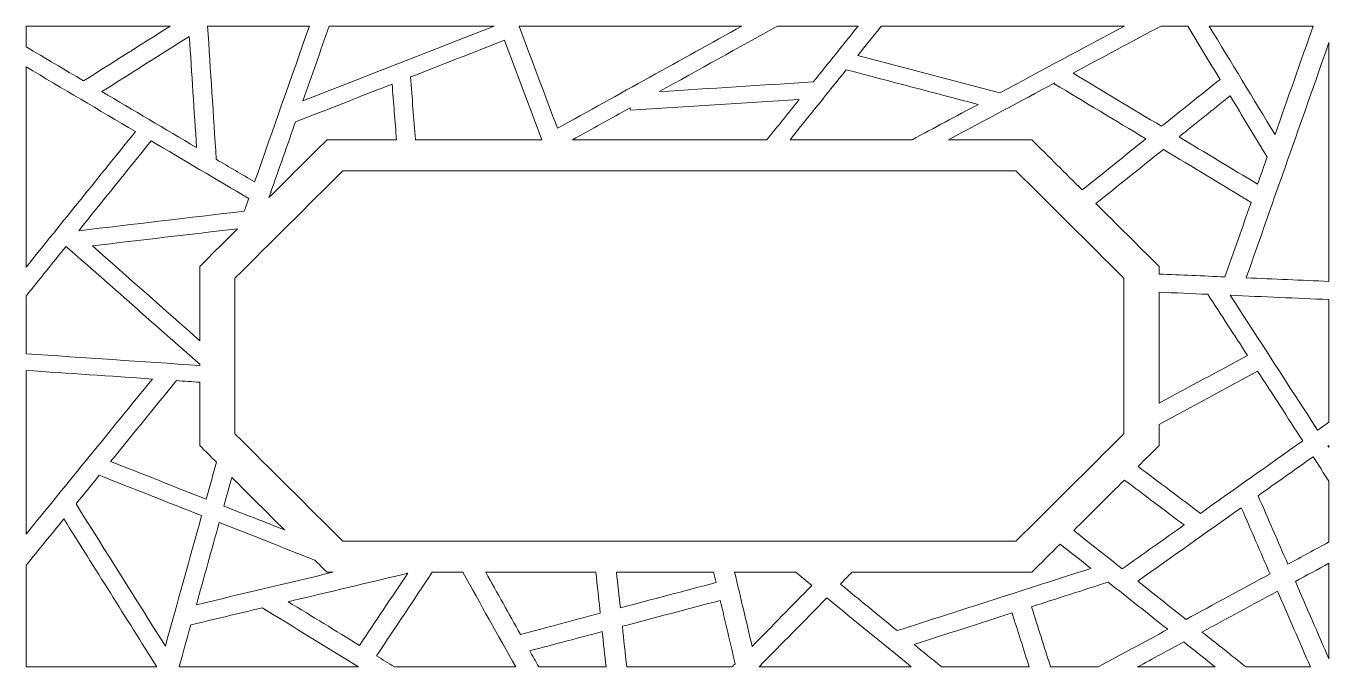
# Model space of a CAD drawing. Header units: millimetres. Extents: x -1200 to 1200, y -590 to 590.
import ezdxf

# ---------------------------------------------------------------- set-up
doc = ezdxf.new("R2010")
doc.units = ezdxf.units.MM
doc.header["$MEASUREMENT"] = 0
doc.layers.add('Layer 1', color=7, linetype='Continuous')

msp = doc.modelspace()

# ---------------------------------------------------------------- linework, layer by layer
at = {"layer": 'Layer 1', "color": 250, "lineweight": 20}
for points, knots in [([(-934.4275, 589.9734), (-987.6035, 556.3486), (-1040.782, 522.7275), (-1093.9646, 489.1051), (-1129.3233, 510.0028), (-1164.6873, 530.9028), (-1200.0473, 551.8005), (-1200.0473, 564.524), (-1200.0473, 577.2487), (-1200.0473, 589.971), (-1111.5074, 589.971), (-1022.9661, 589.9734), (-934.4275, 589.9734)], [0, 0, 0, 0, 0.25, 0.25, 0.25, 0.5, 0.5, 0.5, 0.75, 0.75, 0.75, 1, 1, 1, 1]), ([(-678.1155, 589.9698), (-711.7659, 494.3148), (-745.4176, 398.6587), (-779.068, 303.0013), (-802.6031, 316.912), (-826.1395, 330.8215), (-849.6773, 344.7334), (-855.0035, 426.4777), (-860.3296, 508.2243), (-865.657, 589.9734), (-803.1441, 589.9734), (-740.6298, 589.9734), (-678.1155, 589.9698)], [0, 0, 0, 0, 0.25, 0.25, 0.25, 0.5, 0.5, 0.5, 0.75, 0.75, 0.75, 1, 1, 1, 1]), ([(-337.8515, 589.9734), (-455.2433, 544.1143), (-572.6352, 498.2506), (-690.027, 452.3963), (-673.8941, 498.2541), (-657.7678, 544.1131), (-641.6322, 589.971), (-540.372, 589.971), (-439.1064, 589.971), (-337.8515, 589.9734)], [0, 0, 0, 0, 0.333333333, 0.333333333, 0.333333333, 0.666666667, 0.666666667, 0.666666667, 1, 1, 1, 1]), ([(118.745, 589.9734), (5.4467, 527.2193), (-107.853, 464.4676), (-221.1486, 401.7158), (-244.7636, 464.4676), (-268.3788, 527.2193), (-291.9978, 589.971), (-155.0818, 589.9734), (-18.1683, 589.971), (118.745, 589.9734)], [0, 0, 0, 0, 0.333333333, 0.333333333, 0.333333333, 0.666666667, 0.666666667, 0.666666667, 1, 1, 1, 1]), ([(332.6866, 589.9734), (305.1459, 555.6659), (277.5998, 521.3572), (250.0617, 487.0498), (155.4269, 481.1045), (60.7933, 475.1603), (-33.8389, 469.2127), (38.8386, 509.4679), (111.5081, 549.7194), (184.1842, 589.9734), (233.685, 589.971), (283.1871, 589.971), (332.6866, 589.9734)], [0, 0, 0, 0, 0.25, 0.25, 0.25, 0.5, 0.5, 0.5, 0.75, 0.75, 0.75, 1, 1, 1, 1]), ([(823.3133, 589.971), (746.7235, 548.9792), (670.135, 507.9851), (593.5426, 466.9909), (506.3671, 489.9826), (419.1904, 512.9754), (332.0164, 535.9671), (346.4662, 553.9708), (360.9189, 571.9709), (375.3688, 589.971), (524.6828, 589.9734), (673.998, 589.9734), (823.3133, 589.971)], [0, 0, 0, 0, 0.25, 0.25, 0.25, 0.5, 0.5, 0.5, 0.75, 0.75, 0.75, 1, 1, 1, 1]), ([(939.9161, 589.9734), (959.7416, 557.2743), (979.571, 524.5762), (999.399, 491.8748), (963.4554, 463.0422), (927.5117, 434.2097), (891.5681, 405.3747), (837.2889, 438.0597), (783.0095, 470.7483), (728.7303, 503.4346), (782.6232, 532.2824), (836.5173, 561.1255), (890.4047, 589.971), (906.9108, 589.971), (923.4129, 589.971), (939.9161, 589.9734)], [0, 0, 0, 0, 0.2, 0.2, 0.2, 0.4, 0.4, 0.4, 0.6, 0.6, 0.6, 0.8, 0.8, 0.8, 1, 1, 1, 1]), ([(1170.9315, 589.971), (1147.4936, 523.341), (1124.0544, 456.7121), (1100.6166, 390.0821), (1060.2116, 456.7133), (1019.808, 523.3398), (979.4057, 589.9734), (1043.2472, 589.971), (1107.09, 589.971), (1170.9315, 589.971)], [0, 0, 0, 0, 0.333333333, 0.333333333, 0.333333333, 0.666666667, 0.666666667, 0.666666667, 1, 1, 1, 1]), ([(-885.9448, 366.166), (-944.075, 400.5192), (-1002.2053, 434.8759), (-1060.3343, 469.2292), (-1006.6533, 503.1706), (-952.9724, 537.1085), (-899.2941, 571.0476), (-894.8434, 502.7553), (-890.3927, 434.4606), (-885.9448, 366.166)], [0, 0, 0, 0, 0.333333333, 0.333333333, 0.333333333, 0.666666667, 0.666666667, 0.666666667, 1, 1, 1, 1]), ([(-482.7414, 380.6785), (-485.7942, 419.1974), (-488.8458, 457.7104), (-491.8986, 496.2235), (-434.2214, 518.7589), (-376.5428, 541.2848), (-318.867, 563.8131), (-295.8954, 502.7718), (-272.9213, 441.7246), (-249.9485, 380.6785), (-327.5444, 380.6785), (-405.1442, 380.6785), (-482.7414, 380.6785)], [0, 0, 0, 0, 0.25, 0.25, 0.25, 0.5, 0.5, 0.5, 0.75, 0.75, 0.75, 1, 1, 1, 1]), ([(1199.9474, 119.8362), (1149.1633, 122.0369), (1098.378, 124.2412), (1047.5926, 126.4431), (1098.378, 270.8054), (1149.1633, 415.1713), (1199.9474, 559.536), (1199.9474, 412.9694), (1199.9474, 266.4027), (1199.9474, 119.8362)], [0, 0, 0, 0, 0.333333333, 0.333333333, 0.333333333, 0.666666667, 0.666666667, 0.666666667, 1, 1, 1, 1]), ([(-1200.0473, 514.8407), (-1132.8785, 475.144), (-1065.7043, 435.4472), (-998.5422, 395.7493), (-1065.7057, 312.4425), (-1132.8745, 229.1367), (-1200.0473, 145.8299), (-1200.0473, 268.8335), (-1200.0473, 391.837), (-1200.0473, 514.8407)], [0, 0, 0, 0, 0.333333333, 0.333333333, 0.333333333, 0.666666667, 0.666666667, 0.666666667, 1, 1, 1, 1]), ([(207.3462, 380.6785), (241.8388, 423.6411), (276.3286, 466.6049), (310.8171, 509.5652), (391.7123, 488.2299), (472.6062, 466.8947), (553.4987, 445.5571), (513.095, 423.932), (472.6875, 402.3035), (432.2838, 380.6785), (357.305, 380.6785), (282.3249, 380.6785), (207.3462, 380.6785)], [0, 0, 0, 0, 0.25, 0.25, 0.25, 0.5, 0.5, 0.5, 0.75, 0.75, 0.75, 1, 1, 1, 1]), ([(-752.7731, 274.0315), (-751.795, 276.8153), (-750.8184, 279.6038), (-749.835, 282.3875), (-749.246, 283.1535), (-748.6569, 283.9184), (-748.0679, 284.6845), (-748.3319, 284.8381), (-748.597, 284.9941), (-748.8609, 285.1478), (-733.8139, 327.9275), (-718.7643, 370.7012), (-703.7174, 413.4797), (-644.3972, 436.6532), (-585.0676, 459.8279), (-525.7502, 483.0038), (-523.0424, 448.8946), (-520.34, 414.7865), (-517.6377, 380.6785), (-560.288, 380.6785), (-602.9369, 380.6785), (-645.5872, 380.6785), (-681.3162, 345.131), (-717.0441, 309.5789), (-752.7731, 274.0315)], [0, 0, 0, 0, 0.125, 0.125, 0.125, 0.25, 0.25, 0.25, 0.375, 0.375, 0.375, 0.5, 0.5, 0.5, 0.625, 0.625, 0.625, 0.75, 0.75, 0.75, 0.875, 0.875, 0.875, 1, 1, 1, 1]), ([(499.3794, 380.6785), (564.6426, 415.6088), (629.9059, 450.5428), (695.1706, 485.4732), (694.7561, 484.9547), (694.3404, 484.4384), (693.9219, 483.9176), (750.196, 450.0277), (806.4713, 416.1402), (862.7454, 382.2516), (823.6596, 350.8968), (784.5726, 319.5421), (745.4855, 288.1826), (714.4989, 319.0166), (683.5122, 349.8469), (652.5256, 380.6785), (601.4778, 380.6785), (550.4286, 380.6785), (499.3794, 380.6785)], [0, 0, 0, 0, 0.166666667, 0.166666667, 0.166666667, 0.333333333, 0.333333333, 0.333333333, 0.5, 0.5, 0.5, 0.666666667, 0.666666667, 0.666666667, 0.833333333, 0.833333333, 0.833333333, 1, 1, 1, 1]), ([(923.7552, 385.9903), (955.1164, 411.1487), (986.4761, 436.3083), (1017.8398, 461.4632), (1040.5955, 423.932), (1063.3563, 386.4009), (1086.1173, 348.8674), (1080.2489, 332.1858), (1074.3778, 315.5007), (1068.5079, 298.8203), (1020.2584, 327.8747), (972.0048, 356.9336), (923.7552, 385.9903)], [0, 0, 0, 0, 0.25, 0.25, 0.25, 0.5, 0.5, 0.5, 0.75, 0.75, 0.75, 1, 1, 1, 1]), ([(-193.6918, 380.6785), (-158.2265, 400.321), (-122.7653, 419.9622), (-87.3027, 439.6036), (-87.1241, 438.116), (-86.9455, 436.6309), (-86.7683, 435.1457), (16.8452, 441.653), (120.456, 448.1613), (224.0642, 454.6732), (204.2655, 430.0075), (184.4654, 405.3418), (164.664, 380.6785), (45.2093, 380.6785), (-74.2386, 380.6785), (-193.6918, 380.6785)], [0, 0, 0, 0, 0.2, 0.2, 0.2, 0.4, 0.4, 0.4, 0.6, 0.6, 0.6, 0.8, 0.8, 0.8, 1, 1, 1, 1]), ([(-1102.9884, 213.2084), (-1058.522, 268.3548), (-1014.0608, 323.4978), (-969.5956, 378.6467), (-909.6744, 343.2306), (-849.7546, 307.8192), (-789.8307, 272.4032), (-792.5665, 264.6244), (-795.3022, 256.8443), (-798.0405, 249.0619), (-899.6871, 237.1115), (-1001.3404, 225.1623), (-1102.9884, 213.2084)], [0, 0, 0, 0, 0.25, 0.25, 0.25, 0.5, 0.5, 0.5, 0.75, 0.75, 0.75, 1, 1, 1, 1]), ([(770.6411, 263.158), (812.0747, 296.3944), (853.4991, 329.6308), (894.9313, 362.8672), (948.8748, 330.3839), (1002.8169, 297.9006), (1056.7591, 265.4174), (1040.6621, 219.658), (1024.5611, 173.8999), (1008.4682, 128.1394), (967.9712, 129.8956), (927.4758, 131.6505), (886.9855, 133.4067), (886.9855, 138.0698), (886.9855, 142.734), (886.9855, 147.3971), (848.2021, 185.9841), (809.4216, 224.5699), (770.6411, 263.158)], [0, 0, 0, 0, 0.166666667, 0.166666667, 0.166666667, 0.333333333, 0.333333333, 0.333333333, 0.5, 0.5, 0.5, 0.666666667, 0.666666667, 0.666666667, 0.833333333, 0.833333333, 0.833333333, 1, 1, 1, 1]), ([(-815.1955, -160.8363), (-815.1955, -65.3021), (-815.1955, 30.2308), (-815.1955, 125.7674), (-748.9195, 191.7064), (-682.6475, 257.6468), (-616.3755, 323.5893), (-203.1461, 323.5882), (210.0846, 323.5882), (623.3139, 323.5882), (689.5859, 257.6468), (755.8606, 191.7041), (822.1339, 125.7674), (822.1365, 30.2308), (822.1339, -65.3021), (822.1339, -160.8351), (755.8606, -226.7753), (689.5886, -292.7179), (623.3139, -358.6559), (210.0846, -358.6582), (-203.1461, -358.6582), (-616.3755, -358.6582), (-682.6488, -292.7179), (-748.9208, -226.7753), (-815.1955, -160.8363)], [0, 0, 0, 0, 0.125, 0.125, 0.125, 0.25, 0.25, 0.25, 0.375, 0.375, 0.375, 0.5, 0.5, 0.5, 0.625, 0.625, 0.625, 0.75, 0.75, 0.75, 0.875, 0.875, 0.875, 1, 1, 1, 1]), ([(-880.0457, 10.6705), (-946.0205, 68.8671), (-1011.9901, 127.0695), (-1077.9635, 185.2661), (-988.7641, 195.7561), (-899.5606, 206.2424), (-810.3624, 216.7311), (-833.5897, 193.6186), (-856.8184, 170.5073), (-880.0484, 147.3971), (-880.0457, 101.8208), (-880.0484, 56.2468), (-880.0457, 10.6705)], [0, 0, 0, 0, 0.25, 0.25, 0.25, 0.5, 0.5, 0.5, 0.75, 0.75, 0.75, 1, 1, 1, 1]), ([(-1200.0473, 92.8349), (-1175.4395, 123.3544), (-1150.8263, 153.8773), (-1126.2211, 184.4016), (-1044.1587, 112.0128), (-962.1042, 39.624), (-880.0484, -32.766), (-880.0457, -33.5286), (-880.0457, -34.2982), (-880.0457, -35.0618), (-986.7133, -27.8131), (-1093.381, -20.5622), (-1200.05, -13.3125), (-1200.0473, 22.0707), (-1200.0473, 57.4539), (-1200.0473, 92.8349)], [0, 0, 0, 0, 0.2, 0.2, 0.2, 0.4, 0.4, 0.4, 0.6, 0.6, 0.6, 0.8, 0.8, 0.8, 1, 1, 1, 1]), ([(886.9855, 99.9533), (916.9513, 98.6522), (946.9187, 97.3537), (976.8885, 96.055), (1001.2032, 58.5497), (1025.5153, 21.0431), (1049.8285, -16.4587), (995.5479, -45.7946), (941.266, -75.1245), (886.9855, -104.4604), (886.9855, -36.3229), (886.9855, 31.8134), (886.9855, 99.9533)], [0, 0, 0, 0, 0.25, 0.25, 0.25, 0.5, 0.5, 0.5, 0.75, 0.75, 0.75, 1, 1, 1, 1]), ([(1199.9474, -139.3732), (1193.0101, -144.2943), (1186.0744, -149.2144), (1179.1346, -154.1366), (1125.4576, -71.3342), (1071.7834, 11.4659), (1018.1051, 94.2672), (1078.7205, 91.6383), (1139.3345, 89.0117), (1199.9474, 86.3816), (1199.9474, 11.1303), (1199.9474, -64.1208), (1199.9474, -139.3732)], [0, 0, 0, 0, 0.25, 0.25, 0.25, 0.5, 0.5, 0.5, 0.75, 0.75, 0.75, 1, 1, 1, 1]), ([(-1200.0473, -44.0571), (-1122.4901, -49.328), (-1044.9275, -54.5999), (-967.3743, -59.8718), (-1044.9315, -155.1068), (-1122.4901, -250.3454), (-1200.0473, -345.5851), (-1200.0473, -245.0747), (-1200.0473, -144.5653), (-1200.0473, -44.0571)], [0, 0, 0, 0, 0.333333333, 0.333333333, 0.333333333, 0.666666667, 0.666666667, 0.666666667, 1, 1, 1, 1]), ([(886.9855, -143.5564), (947.5223, -110.842), (1008.0604, -78.1265), (1068.5958, -45.4145), (1096.2979, -88.1425), (1123.9972, -130.8717), (1151.6964, -173.5997), (1088.861, -218.1718), (1026.0243, -262.7451), (963.1901, -307.3172), (924.9173, -278.507), (886.643, -249.699), (848.3688, -220.8922), (861.2436, -208.0831), (874.1119, -195.274), (886.9855, -182.4684), (886.9855, -169.4974), (886.9868, -156.5263), (886.9855, -143.5564)], [0, 0, 0, 0, 0.166666667, 0.166666667, 0.166666667, 0.333333333, 0.333333333, 0.333333333, 0.5, 0.5, 0.5, 0.666666667, 0.666666667, 0.666666667, 0.833333333, 0.833333333, 0.833333333, 1, 1, 1, 1]), ([(-849.2843, -213.077), (-855.5845, -235.7414), (-861.886, -258.4069), (-868.1849, -281.0725), (-926.9228, -257.9787), (-985.6579, -234.8827), (-1044.3959, -211.7866), (-1003.9762, -162.1513), (-963.554, -112.516), (-923.1316, -62.8797), (-908.7711, -63.8557), (-894.409, -64.8316), (-880.0457, -65.8124), (-880.0457, -104.6949), (-880.0457, -143.5823), (-880.0457, -182.4684), (-869.7932, -192.6708), (-859.538, -202.8734), (-849.2843, -213.077)], [0, 0, 0, 0, 0.166666667, 0.166666667, 0.166666667, 0.333333333, 0.333333333, 0.333333333, 0.5, 0.5, 0.5, 0.666666667, 0.666666667, 0.666666667, 0.833333333, 0.833333333, 0.833333333, 1, 1, 1, 1]), ([(1199.9474, -186.2399), (1199.3609, -185.3354), (1198.7746, -184.431), (1198.187, -183.5242), (1198.7746, -183.1065), (1199.3609, -182.6901), (1199.9474, -182.2748), (1199.9474, -183.5969), (1199.9474, -184.9143), (1199.9474, -186.2399)], [0, 0, 0, 0, 0.333333333, 0.333333333, 0.333333333, 0.666666667, 0.666666667, 0.666666667, 1, 1, 1, 1]), ([(1199.95, -359.9744), (1174.7238, -373.6293), (1149.5005, -387.2854), (1124.2769, -400.9404), (1106.0226, -358.894), (1087.7683, -316.8452), (1069.5113, -274.8011), (1103.255, -250.8627), (1137, -226.9278), (1170.7477, -202.9871), (1180.4817, -218.0041), (1190.2145, -233.0186), (1199.9474, -248.0343), (1199.9474, -285.3473), (1199.9474, -322.6614), (1199.95, -359.9744)], [0, 0, 0, 0, 0.2, 0.2, 0.2, 0.4, 0.4, 0.4, 0.6, 0.6, 0.6, 0.8, 0.8, 0.8, 1, 1, 1, 1]), ([(-1107.9628, -289.8427), (-1093.6848, -272.3095), (-1079.4054, -254.7785), (-1065.1274, -237.2418), (-1002.2866, -261.9498), (-939.4459, -286.6588), (-876.6051, -311.3691), (-898.873, -391.4829), (-921.1408, -471.6001), (-943.4088, -551.7149), (-998.261, -464.4254), (-1053.112, -377.1334), (-1107.9628, -289.8427)], [0, 0, 0, 0, 0.25, 0.25, 0.25, 0.5, 0.5, 0.5, 0.75, 0.75, 0.75, 1, 1, 1, 1]), ([(-723.9412, -337.7886), (-761.2388, -323.1249), (-798.5375, -308.4587), (-835.8391, -293.7913), (-830.9499, -276.21), (-826.0623, -258.6287), (-821.1746, -241.0427), (-788.7634, -273.2913), (-756.3536, -305.54), (-723.9412, -337.7886)], [0, 0, 0, 0, 0.333333333, 0.333333333, 0.333333333, 0.666666667, 0.666666667, 0.666666667, 1, 1, 1, 1]), ([(823.2307, -245.9004), (859.8659, -273.4767), (896.5064, -301.054), (933.1416, -328.6302), (895.1593, -355.5753), (857.1742, -382.5215), (819.1904, -409.4619), (789.4271, -385.8965), (759.661, -362.3323), (729.8975, -338.7658), (761.0121, -307.8111), (792.1254, -276.8576), (823.2307, -245.9004)], [0, 0, 0, 0, 0.25, 0.25, 0.25, 0.5, 0.5, 0.5, 0.75, 0.75, 0.75, 1, 1, 1, 1]), ([(847.7679, -432.0899), (911.3362, -386.9992), (974.9031, -341.9086), (1038.4701, -296.8156), (1056.1168, -337.4555), (1073.7621, -378.0954), (1091.4074, -418.7353), (1039.8332, -446.654), (988.2617, -474.5751), (936.6848, -502.4949), (907.0467, -479.0258), (877.41, -455.5602), (847.7679, -432.0899)], [0, 0, 0, 0, 0.25, 0.25, 0.25, 0.5, 0.5, 0.5, 0.75, 0.75, 0.75, 1, 1, 1, 1]), ([(-1200.05, -402.9183), (-1176.8466, -374.4306), (-1153.6473, -345.9417), (-1130.4439, -317.4517), (-1073.3544, -408.3098), (-1016.2595, -499.1668), (-959.1659, -590.0238), (-1039.4656, -590.0286), (-1119.7518, -590.0262), (-1200.0473, -590.0238), (-1200.0473, -527.6557), (-1200.0473, -465.2876), (-1200.05, -402.9183)], [0, 0, 0, 0, 0.25, 0.25, 0.25, 0.5, 0.5, 0.5, 0.75, 0.75, 0.75, 1, 1, 1, 1]), ([(-635.0068, -415.7497), (-718.7936, -435.6854), (-802.5738, -455.62), (-886.3566, -475.5523), (-872.325, -425.0653), (-858.2908, -374.5737), (-844.258, -324.0868), (-785.592, -347.1547), (-726.9288, -370.2226), (-668.2641, -393.2894), (-668.2535, -393.2624), (-668.2455, -393.2378), (-668.2321, -393.2179), (-660.6861, -400.7293), (-653.1359, -408.236), (-645.5872, -415.7497), (-642.0613, -415.7497), (-638.5341, -415.7497), (-635.0068, -415.7497)], [0, 0, 0, 0, 0.166666667, 0.166666667, 0.166666667, 0.333333333, 0.333333333, 0.333333333, 0.5, 0.5, 0.5, 0.666666667, 0.666666667, 0.666666667, 0.833333333, 0.833333333, 0.833333333, 1, 1, 1, 1]), ([(704.7581, -363.7811), (723.6373, -378.7312), (742.5167, -393.6836), (761.3986, -408.6301), (642.4877, -446.8065), (523.5754, -484.9805), (404.6645, -523.1545), (369.7402, -494.5624), (334.824, -465.9715), (299.901, -437.3782), (306.9702, -430.1684), (314.0405, -422.9596), (321.1109, -415.7497), (431.5856, -415.7532), (542.0549, -415.7473), (652.5256, -415.7497), (669.9324, -398.4277), (687.3433, -381.1055), (704.7581, -363.7811)], [0, 0, 0, 0, 0.166666667, 0.166666667, 0.166666667, 0.333333333, 0.333333333, 0.333333333, 0.5, 0.5, 0.5, 0.666666667, 0.666666667, 0.666666667, 0.833333333, 0.833333333, 0.833333333, 1, 1, 1, 1]), ([(1199.9474, -575.2169), (1179.3198, -527.7085), (1158.6948, -480.2048), (1138.066, -432.6905), (1158.6935, -421.5272), (1179.3198, -410.3593), (1199.9474, -399.1925), (1199.9474, -457.8653), (1199.9474, -516.5429), (1199.9474, -575.2169)], [0, 0, 0, 0, 0.333333333, 0.333333333, 0.333333333, 0.666666667, 0.666666667, 0.666666667, 1, 1, 1, 1]), ([(-585.678, -550.5161), (-629.5102, -523.6461), (-673.3424, -496.7808), (-717.1733, -469.9131), (-643.7869, -452.4515), (-570.4005, -434.9922), (-497.0141, -417.5304), (-526.5669, -461.8575), (-556.1251, -506.1856), (-585.678, -550.5161)], [0, 0, 0, 0, 0.333333333, 0.333333333, 0.333333333, 0.666666667, 0.666666667, 0.666666667, 1, 1, 1, 1]), ([(-521.2222, -590.0262), (-532.2928, -583.2374), (-543.3661, -576.451), (-554.4369, -569.6646), (-520.2295, -518.3635), (-486.0247, -467.0554), (-451.8174, -415.7473), (-433.0621, -415.7497), (-414.3054, -415.7497), (-395.5514, -415.7497), (-363.0163, -473.8418), (-330.4813, -531.9317), (-297.9515, -590.0238), (-372.3733, -590.0238), (-446.7991, -590.0262), (-521.2222, -590.0262)], [0, 0, 0, 0, 0.2, 0.2, 0.2, 0.4, 0.4, 0.4, 0.6, 0.6, 0.6, 0.8, 0.8, 0.8, 1, 1, 1, 1]), ([(-150.5032, -415.7497), (-147.7928, -440.8859), (-145.0771, -466.0219), (-142.3668, -491.1592), (-191.3293, -504.1197), (-240.2931, -517.079), (-289.2542, -530.036), (-310.5893, -491.9405), (-331.9231, -453.8474), (-353.2583, -415.7473), (-285.6777, -415.7497), (-218.0904, -415.7497), (-150.5032, -415.7497)], [0, 0, 0, 0, 0.25, 0.25, 0.25, 0.5, 0.5, 0.5, 0.75, 0.75, 0.75, 1, 1, 1, 1]), ([(66.4845, -415.7497), (67.9743, -422.0657), (69.4654, -428.3805), (70.9552, -434.6989), (12.2053, -450.2483), (-46.5499, -465.7991), (-105.3039, -481.3486), (-107.6624, -459.483), (-110.025, -437.6187), (-112.3822, -415.7497), (-52.7609, -415.7521), (6.8619, -415.7497), (66.4845, -415.7497)], [0, 0, 0, 0, 0.25, 0.25, 0.25, 0.5, 0.5, 0.5, 0.75, 0.75, 0.75, 1, 1, 1, 1]), ([(217.7559, -415.7497), (227.6432, -423.8453), (237.528, -431.9397), (247.4127, -440.0365), (210.7602, -477.4175), (174.1023, -514.8021), (137.443, -552.1854), (126.7122, -506.7076), (115.984, -461.2286), (105.2504, -415.7497), (142.7518, -415.7497), (180.2518, -415.7497), (217.7559, -415.7497)], [0, 0, 0, 0, 0.25, 0.25, 0.25, 0.5, 0.5, 0.5, 0.75, 0.75, 0.75, 1, 1, 1, 1]), ([(687.1207, -590.0238), (675.4172, -553.0886), (663.7161, -516.1488), (652.0126, -479.2124), (699.1001, -464.0934), (746.1825, -448.9779), (793.2674, -433.8636), (829.8413, -462.8229), (866.4112, -491.781), (902.9892, -520.7368), (860.3256, -543.8329), (817.6633, -566.9289), (775.0024, -590.0238), (745.7068, -590.0238), (716.4138, -590.0262), (687.1207, -590.0238)], [0, 0, 0, 0, 0.2, 0.2, 0.2, 0.4, 0.4, 0.4, 0.6, 0.6, 0.6, 0.8, 0.8, 0.8, 1, 1, 1, 1]), ([(1047.2381, -590.0262), (1020.1972, -568.6124), (993.1481, -547.1997), (966.1031, -525.787), (1012.4698, -500.6849), (1058.8298, -475.5851), (1105.1939, -450.4901), (1125.3882, -497.0001), (1145.5854, -543.5138), (1165.7799, -590.0238), (1126.2691, -590.0262), (1086.7529, -590.0226), (1047.2381, -590.0262)], [0, 0, 0, 0, 0.25, 0.25, 0.25, 0.5, 0.5, 0.5, 0.75, 0.75, 0.75, 1, 1, 1, 1]), ([(-93.5762, -590.0238), (-96.2666, -565.0919), (-98.9569, -540.1587), (-101.6461, -515.2255), (-41.5329, -499.3147), (18.5774, -483.4015), (78.6959, -467.493), (87.8623, -506.3451), (97.0315, -545.1995), (106.1992, -584.0516), (104.2471, -586.04), (102.291, -588.0331), (100.3414, -590.0238), (35.7031, -590.0262), (-28.9352, -590.0262), (-93.5762, -590.0238)], [0, 0, 0, 0, 0.2, 0.2, 0.2, 0.4, 0.4, 0.4, 0.6, 0.6, 0.6, 0.8, 0.8, 0.8, 1, 1, 1, 1]), ([(150.2234, -590.0238), (191.8436, -547.5809), (233.4625, -505.1333), (275.0826, -462.6892), (326.9234, -505.1344), (378.7667, -547.5785), (430.6048, -590.0262), (337.144, -590.0238), (243.6869, -590.0262), (150.2234, -590.0238)], [0, 0, 0, 0, 0.333333333, 0.333333333, 0.333333333, 0.666666667, 0.666666667, 0.666666667, 1, 1, 1, 1]), ([(-918.1734, -590.0238), (-910.999, -564.2285), (-903.8313, -538.4237), (-896.6583, -512.6188), (-852.7461, -502.1758), (-808.8313, -491.7211), (-764.9165, -481.2735), (-705.7748, -517.5201), (-646.6359, -553.7737), (-587.4969, -590.0262), (-697.7211, -590.0238), (-807.9478, -590.0262), (-918.1734, -590.0238)], [0, 0, 0, 0, 0.25, 0.25, 0.25, 0.5, 0.5, 0.5, 0.75, 0.75, 0.75, 1, 1, 1, 1]), ([(486.3339, -590.0262), (469.4814, -576.2258), (452.6289, -562.4278), (435.7777, -548.6285), (495.94, -529.3145), (556.1065, -509.9993), (616.2688, -490.6876), (626.7598, -523.7974), (637.2482, -556.9106), (647.7392, -590.0238), (593.9382, -590.0262), (540.1374, -590.0262), (486.3339, -590.0262)], [0, 0, 0, 0, 0.25, 0.25, 0.25, 0.5, 0.5, 0.5, 0.75, 0.75, 0.75, 1, 1, 1, 1]), ([(-255.6584, -590.0238), (-261.1924, -580.1428), (-266.7277, -570.2618), (-272.2591, -560.3807), (-227.7446, -548.5992), (-183.2274, -536.8176), (-138.7104, -525.0362), (-136.3744, -546.6975), (-134.0358, -568.3613), (-131.6972, -590.0262), (-173.0177, -590.0262), (-214.3394, -590.0238), (-255.6584, -590.0238)], [0, 0, 0, 0, 0.25, 0.25, 0.25, 0.5, 0.5, 0.5, 0.75, 0.75, 0.75, 1, 1, 1, 1]), ([(847.4467, -590.0238), (875.7615, -574.6925), (904.0859, -559.3577), (932.4087, -544.0264), (951.7717, -559.3601), (971.132, -574.6925), (990.4977, -590.0262), (942.8145, -590.0238), (895.126, -590.0262), (847.4467, -590.0238)], [0, 0, 0, 0, 0.333333333, 0.333333333, 0.333333333, 0.666666667, 0.666666667, 0.666666667, 1, 1, 1, 1])]:
    msp.add_open_spline(points, degree=3, knots=knots, dxfattribs=at)

doc.saveas('drawing.dxf')
